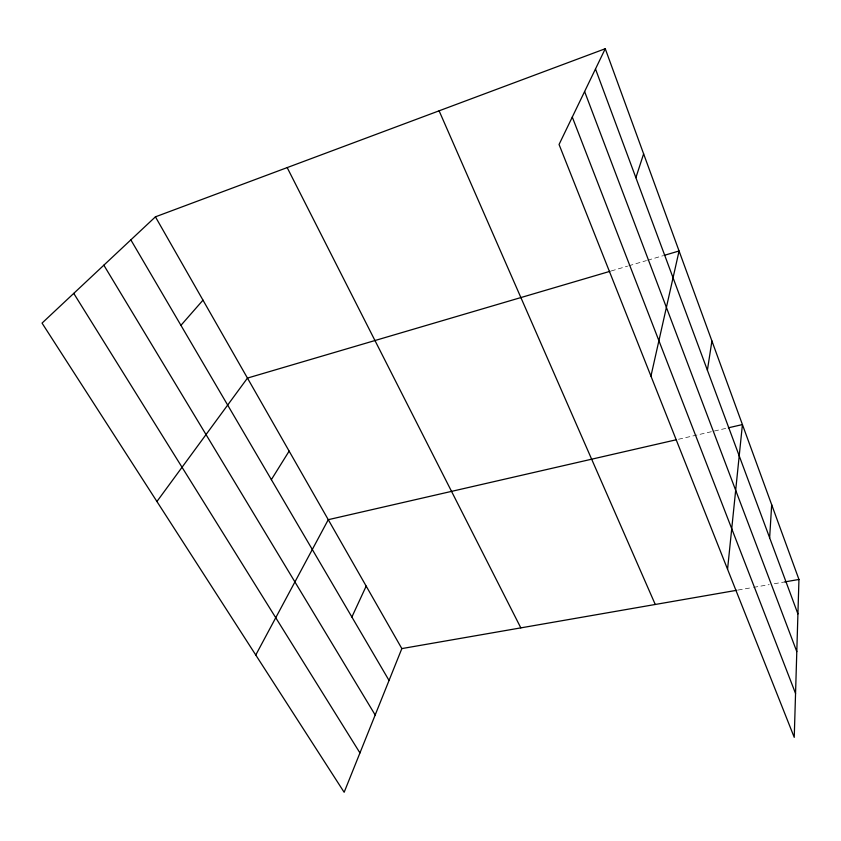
<?xml version="1.0" encoding="UTF-8"?>
<svg xmlns="http://www.w3.org/2000/svg" width="841" height="841" viewBox="0 0 841 841"><rect width="100%" height="100%" fill="white"/><g stroke="black" fill="none" stroke-linecap="round" stroke-linejoin="round"><path stroke-width="0.63" stroke-dasharray="4.21 3.15" d="M611.27 270.949L627.596 266.145M628.847 265.767L646.435 260.594M647.686 260.226L662.75 255.79M678.54 439.254L727.097 428.101M738.104 590.046L752.348 587.565M753.641 587.344L769.179 584.642M774.351 583.738L784.706 581.93"/><path stroke-width="1.26" d="M798.95 579.46L794.24 737.347L559.055 144.484L605.257 48.725L798.95 579.46L784.706 581.93M769.641 537.767L771.681 504.747M727.56 569.262L742.424 424.579L728.369 427.806M707.397 370.208L711.917 340.962M650.945 376.116L679.076 250.986L664.012 255.422M635.88 177.672L643.628 153.861M155.427 216.831L401.84 648.59L344.148 792.275L42.05 323.102L155.427 216.831L605.257 48.725M351.874 617.031L366.182 586.103M255.769 655.013L328.274 519.685L675.985 439.832M271.359 479.633L289.136 451.112M156.931 501.509L247.464 378.082L610.019 271.317M180.931 325.341L202.986 300.163M401.84 648.59L736.811 590.277M73.745 293.383L359.948 752.926M103.842 265.178L375.181 714.987M130.849 239.874L389.047 680.453M287.18 167.59L520.821 627.88M439.107 110.812L655.255 604.469M572.279 117.078L795.554 693.457M584.611 91.522L796.795 651.607M595.491 68.973L797.92 613.909"/></g></svg>
